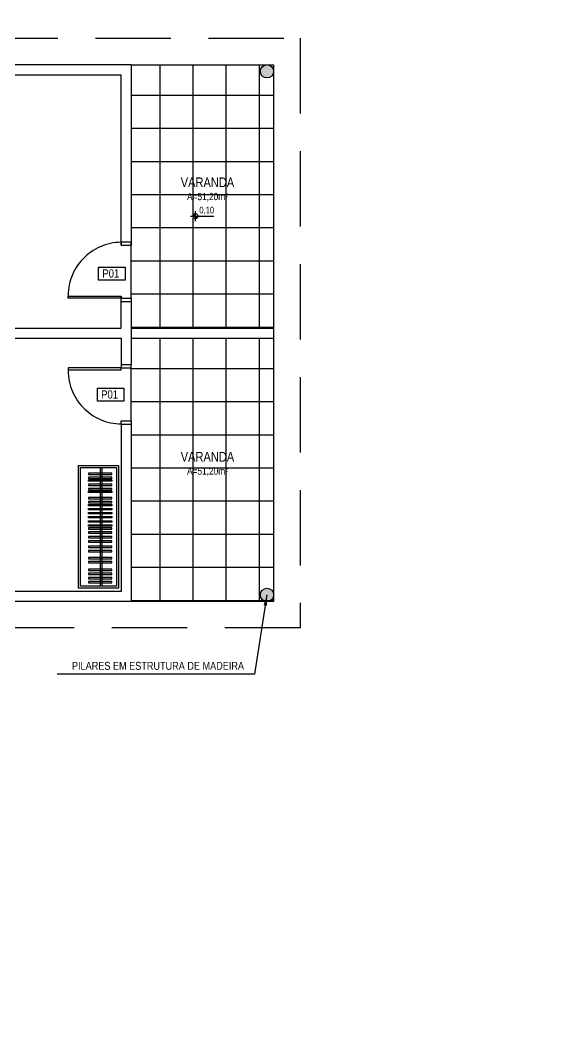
# Model space of a CAD drawing. Header units: millimetres. Extents: x 4156 to 4603, y 996 to 1078.
# Drawn here: x 4165.91 to 4174.8, y 1024.56 to 1041.35 of the extents above; entities that cross this region are included whole.
import ezdxf
from ezdxf.enums import TextEntityAlignment as Align

# ---------------------------------------------------------------- set-up
doc = ezdxf.new("R2010")
doc.units = ezdxf.units.MM
doc.header["$LTSCALE"] = 20
doc.linetypes.add('HIDDEN', pattern=[0.375, 0.25, -0.125])
doc.linetypes.add('HIDDEN2', pattern=[0.1875, 0.125, -0.0625])
doc.layers.add('-HIDRO', color=8, linetype='Continuous')
doc.layers.add('E-txt-g', color=3, linetype='Continuous')
doc.layers.add('E-Txt-W', color=7, linetype='Continuous', lineweight=20)
doc.styles.add('F2', font='ARIALN.TTF')
doc.styles.add('REG60', font='romans.shx', dxfattribs={"width": 0.8, "height": 0.15})
doc.styles.add('REG80', font='romans.shx', dxfattribs={"width": 0.8, "height": 0.2})
doc.styles.get("Standard").update_dxf_attribs({"font": 'arial.ttf'})
doc.dimstyles.get("Standard").update_dxf_attribs({"dimtxt": 0.18, "dimasz": 0.18, "dimexe": 0.18, "dimexo": 0.0625, "dimgap": 0.09, "dimtad": 0, "dimtih": 1, "dimtoh": 1, "dimdec": 4, "dimzin": 0, "dimdsep": 46, "dimtxsty": 'Standard', "dimcen": 0.09, "dimadec": 0, "dimazin": 0, "dimtfac": 1, "dimtdec": 4, "dimtofl": 0, "dimtmove": 0, "dimatfit": 3, "dimfxl": 1, "dimtolj": 1, "dimtzin": 0, "dimarcsym": 0})

# ---------------------------------------------------------------- blocks, each defined once
blk = doc.blocks.new('TXT-AMB75')
at = {"layer": 'E-txt-g', "style": 'REG80', "width": 0.8, "flags": 8}
blk.add_attdef('TXT', text='', height=0.2, dxfattribs=at).set_placement((0.005, 0.296), align=Align.CENTER)
at = {"layer": 'E-Txt-W', "style": 'REG60', "width": 0.8, "flags": 8}
blk.add_attdef('TXT', text='', height=0.15, dxfattribs=at).set_placement((0.005, 0.027), align=Align.CENTER)
blk = doc.blocks.new('NV')
at = {"color": 4, "linetype": 'ByBlock', "ltscale": 0.5}
for p, q in [((-1.414, -0.142), (-1.414, 0.107)), ((-1.539, -0.018), (-0.953, -0.018))]:
    blk.add_line(p, q, dxfattribs=at)
at = {"color": 4, "ltscale": 2.5}
blk.add_circle((-1.414, -0.018), 0.0622, dxfattribs=at)
at = {"color": 4}
for points in [[(-1.414, -0.018), (-1.458, 0.026), (-1.476, -0.018), (-1.472, 0.006)], [(-1.414, -0.018), (-1.414, 0.045), (-1.458, 0.026), (-1.438, 0.04)], [(-1.414, -0.018), (-1.352, -0.018), (-1.37, -0.062), (-1.357, -0.041)], [(-1.414, -0.018), (-1.37, -0.062), (-1.414, -0.08), (-1.39, -0.075)]]:
    blk.add_solid(points, dxfattribs=at)
at = {"layer": 'E-Txt-W', "color": 4, "ltscale": 2.5, "style": 'F2'}
blk.add_attdef('COTAPISO', (-1.306, 0.073), '', height=0.15, dxfattribs=at)

msp = doc.modelspace()

# ---------------------------------------------------------------- hatches: boundary and pattern name
at = {"layer": '-HIDRO'}
h = msp.add_hatch(dxfattribs=at)
h.set_pattern_fill('ANSI37,_O', color=256, scale=4.4, angle=45)
h.set_pattern_definition([(90, (1828.53146, 658.96), (-0.55, 3e-16), []), (180, (1828.53146, 658.96), (-3e-16, -0.55), [])])
h.paths.add_polyline_path([(4170.117, 1040.614), (4167.752, 1040.614), (4167.752, 1040.174), (4167.752, 1040.119), (4167.752, 1039.239), (4167.752, 1039.184), (4167.752, 1036.242), (4170.117, 1036.242)])
h.paths.add_polyline_path([(4168.86, 1038.082, -1), (4168.778, 1038.082, -1)], flags=16)
h.paths.add_polyline_path([(4168.644, 1038.287), (4169.394, 1038.287), (4169.394, 1038.504), (4168.644, 1038.504)], flags=24)
h.paths.add_polyline_path([(4168.534, 1038.523), (4169.503, 1038.523), (4169.503, 1038.764), (4168.534, 1038.764)], flags=24)
h.paths.add_polyline_path([(4168.851, 1038.072), (4169.163, 1038.072), (4169.163, 1038.271), (4168.851, 1038.271)], flags=24)
h = msp.add_hatch(color=256, dxfattribs=at)
edge = h.paths.add_edge_path()
edge.add_arc((4170.007, 1040.504), 0.11, 0, 360)
edge = h.paths.add_edge_path()
edge.add_arc((4170.007, 1031.814), 0.11, 0, 360)
h = msp.add_hatch(dxfattribs=at)
h.set_pattern_fill('ANSI37,_O', color=256, scale=4.4, angle=45)
h.set_pattern_definition([(90, (1828.53146, 654.4225), (-0.55, 3e-16), []), (180, (1828.53146, 654.4225), (-3e-16, -0.55), [])])
h.paths.add_polyline_path([(4167.752, 1036.077), (4167.752, 1035.637), (4167.752, 1035.582), (4167.752, 1034.702), (4167.752, 1034.647), (4167.752, 1031.704), (4170.117, 1031.704), (4170.117, 1036.077)])
h.paths.add_polyline_path([(4168.534, 1033.986), (4169.503, 1033.986), (4169.503, 1034.226), (4168.534, 1034.226)], flags=24)
h.paths.add_polyline_path([(4168.644, 1033.75), (4169.394, 1033.75), (4169.394, 1033.967), (4168.644, 1033.967)], flags=24)

# ---------------------------------------------------------------- linework, layer by layer
for p, q in [((4167.752, 1040.614), (4161.977, 1040.614)), ((4167.752, 1040.614), (4170.117, 1040.614)), ((4167.752, 1040.614), (4167.752, 1037.617)), ((4170.117, 1040.614), (4170.117, 1031.704)), ((4162.142, 1040.449), (4167.587, 1040.449)), ((4167.587, 1037.617), (4167.587, 1040.449)), ((4167.587, 1037.672), (4167.752, 1037.672)), ((4167.587, 1036.242), (4167.587, 1036.77)), ((4167.752, 1036.737), (4167.752, 1035.637)), ((4167.587, 1036.682), (4167.752, 1036.682)), ((4163.737, 1036.242), (4167.587, 1036.242)), ((4163.737, 1036.077), (4167.587, 1036.077)), ((4167.587, 1036.077), (4167.587, 1035.637)), ((4167.587, 1035.637), (4167.752, 1035.637)), ((4167.587, 1034.647), (4167.587, 1031.869)), ((4167.587, 1034.647), (4167.752, 1034.647)), ((4167.752, 1034.647), (4167.752, 1031.704)), ((4167.587, 1031.869), (4162.142, 1031.869)), ((4167.752, 1031.704), (4161.977, 1031.704)), ((4170.117, 1031.704), (4167.752, 1031.704))]:
    msp.add_line(p, q, dxfattribs=at)
at = {"layer": '-HIDRO', "linetype": 'Continuous'}
for p, q in [((4167.752, 1036.737), (4167.752, 1037.617)), ((4167.752, 1036.242), (4170.117, 1036.242)), ((4167.752, 1036.077), (4170.117, 1036.077)), ((4167.752, 1034.702), (4167.752, 1035.582))]:
    msp.add_line(p, q, dxfattribs=at)
at = {"layer": '-HIDRO', "ltscale": 0.5}
for p, q in [((4167.246, 1031.957), (4167.246, 1033.926)), ((4167.273, 1031.957), (4167.273, 1033.926))]:
    msp.add_line(p, q, dxfattribs=at)
at = {"layer": '-HIDRO'}
msp.add_lwpolyline([(4160.92, 1072.345, 0.099318), (4158.67, 1032.422, 0.188246), (4182.457, 999.914)], format="xyb", dxfattribs=at)
at = {"layer": '-HIDRO', "linetype": 'Continuous'}
for points in [[(4162.057, 1072.345, 0.099873), (4159.75, 1032.642, 0.183533), (4182.272, 1001.345)], [(4162.182, 1072.18, 0.099477), (4159.912, 1032.675, 0.184298), (4182.516, 1001.378)]]:
    msp.add_lwpolyline(points, format="xyb", dxfattribs=at)
at = {"layer": '-HIDRO', "linetype": 'HIDDEN', "ltscale": 0.25}
msp.add_lwpolyline([(4170.557, 1031.264), (4161.537, 1031.264), (4161.537, 1041.054), (4170.557, 1041.054)], close=True, dxfattribs=at)
at = {"layer": '-HIDRO'}
for points in [[(4167.587, 1037.672), (4167.587, 1037.617), (4167.752, 1037.617), (4167.752, 1037.672)], [(4167.587, 1036.682), (4167.587, 1036.737), (4167.752, 1036.737), (4167.752, 1036.682)], [(4167.587, 1035.637), (4167.587, 1035.582), (4167.752, 1035.582), (4167.752, 1035.637)], [(4167.587, 1034.647), (4167.587, 1034.702), (4167.752, 1034.702), (4167.752, 1034.647)]]:
    msp.add_lwpolyline(points, dxfattribs=at)
for points in [[(4167.212, 1037.252), (4167.652, 1037.252), (4167.652, 1037.038), (4167.212, 1037.038)], [(4167.587, 1036.737), (4166.707, 1036.737), (4166.707, 1036.77), (4167.587, 1036.77)], [(4167.587, 1035.582), (4166.707, 1035.582), (4166.707, 1035.549), (4167.587, 1035.549)], [(4167.192, 1035.243), (4167.632, 1035.243), (4167.632, 1035.029), (4167.192, 1035.029)], [(4166.881, 1031.924), (4166.881, 1033.959), (4167.545, 1033.959), (4167.545, 1031.924)], [(4166.914, 1031.957), (4166.914, 1033.926), (4167.512, 1033.926), (4167.512, 1031.957)]]:
    msp.add_lwpolyline(points, close=True, dxfattribs=at)
at = {"layer": '-HIDRO', "ltscale": 0.5}
for points in [[(4167.045, 1033.834), (4167.045, 1033.812), (4167.43, 1033.812), (4167.43, 1033.834)], [(4167.045, 1033.766), (4167.045, 1033.744), (4167.43, 1033.744), (4167.43, 1033.766)], [(4167.045, 1033.699), (4167.045, 1033.721), (4167.43, 1033.721), (4167.43, 1033.699)], [(4167.045, 1033.65), (4167.045, 1033.628), (4167.43, 1033.628), (4167.43, 1033.65)], [(4167.045, 1033.582), (4167.045, 1033.56), (4167.43, 1033.56), (4167.43, 1033.582)], [(4167.045, 1033.515), (4167.045, 1033.537), (4167.43, 1033.537), (4167.43, 1033.515)], [(4167.045, 1033.429), (4167.045, 1033.407), (4167.43, 1033.407), (4167.43, 1033.429)], [(4167.045, 1033.361), (4167.045, 1033.339), (4167.43, 1033.339), (4167.43, 1033.361)], [(4167.045, 1033.294), (4167.045, 1033.316), (4167.43, 1033.316), (4167.43, 1033.294)], [(4167.045, 1033.226), (4167.045, 1033.248), (4167.43, 1033.248), (4167.43, 1033.226)], [(4167.045, 1033.159), (4167.045, 1033.181), (4167.43, 1033.181), (4167.43, 1033.159)], [(4167.045, 1033.091), (4167.045, 1033.113), (4167.43, 1033.113), (4167.43, 1033.091)], [(4167.045, 1033.023), (4167.045, 1033.045), (4167.43, 1033.045), (4167.43, 1033.023)], [(4167.045, 1032.955), (4167.045, 1032.977), (4167.43, 1032.977), (4167.43, 1032.955)], [(4167.045, 1032.929), (4167.045, 1032.907), (4167.43, 1032.907), (4167.43, 1032.929)], [(4167.045, 1032.861), (4167.045, 1032.839), (4167.43, 1032.839), (4167.43, 1032.861)], [(4167.045, 1032.78), (4167.045, 1032.758), (4167.43, 1032.758), (4167.43, 1032.78)], [(4167.045, 1032.713), (4167.045, 1032.691), (4167.43, 1032.691), (4167.43, 1032.713)], [(4167.045, 1032.62), (4167.045, 1032.598), (4167.43, 1032.598), (4167.43, 1032.62)], [(4167.045, 1032.552), (4167.045, 1032.53), (4167.43, 1032.53), (4167.43, 1032.552)], [(4167.045, 1032.435), (4167.045, 1032.413), (4167.43, 1032.413), (4167.43, 1032.435)], [(4167.045, 1032.368), (4167.045, 1032.346), (4167.43, 1032.346), (4167.43, 1032.368)], [(4167.045, 1032.243), (4167.045, 1032.221), (4167.43, 1032.221), (4167.43, 1032.243)], [(4167.045, 1032.175), (4167.045, 1032.153), (4167.43, 1032.153), (4167.43, 1032.175)], [(4167.045, 1032.103), (4167.045, 1032.081), (4167.43, 1032.081), (4167.43, 1032.103)], [(4167.045, 1032.036), (4167.045, 1032.014), (4167.43, 1032.014), (4167.43, 1032.036)]]:
    msp.add_lwpolyline(points, close=True, dxfattribs=at)
at = {"layer": '-HIDRO'}
for centre in [(4170.007, 1040.504), (4170.007, 1031.814)]:
    msp.add_circle(centre, 0.11, dxfattribs=at)
at = {"layer": '-HIDRO', "linetype": 'HIDDEN2'}
for centre, start, end in [((4167.597, 1036.776), 90.7054, 182.5286), ((4167.597, 1035.542), 177.4714, 269.2946)]:
    msp.add_arc(centre, 0.891, start, end, dxfattribs=at)

# ---------------------------------------------------------------- block references
at = {"layer": '-HIDRO'}
ref = msp.add_blockref('TXT-AMB75', (4169.014, 1038.344), dxfattribs=dict(at, xscale=0.8019000000000002, yscale=0.8019000000000002, zscale=0.8019000000000002))
ref.add_attrib('TXT', 'VARANDA', dxfattribs={"layer": 'E-txt-g', "color": 2, "height": 0.1604, "style": 'F2'}).set_placement((4169.019, 1038.582), align=Align.CENTER)
ref.add_attrib('TXT', 'A=51,20m²', dxfattribs={"layer": 'E-Txt-W', "height": 0.1203, "style": 'F2'}).set_placement((4169.019, 1038.366), align=Align.CENTER)
ref = msp.add_blockref('NV', (4169.752, 1038.113), dxfattribs=dict(at, xscale=0.66, yscale=0.66, zscale=0.66))
ref.add_attrib('COTAPISO', '0,10', (4168.884, 1038.146), dxfattribs={"layer": 'E-Txt-W', "color": 4, "ltscale": 2.5, "height": 0.11, "style": 'F2'})
ref = msp.add_blockref('TXT-AMB75', (4169.014, 1033.788), dxfattribs=dict(at, xscale=0.8019000000000002, yscale=0.8019000000000002, zscale=0.8019000000000002))
ref.add_attrib('TXT', 'VARANDA', dxfattribs={"layer": 'E-txt-g', "color": 2, "height": 0.1604, "style": 'F2'}).set_placement((4169.019, 1034.026), align=Align.CENTER)
ref.add_attrib('TXT', 'A=51,20m²', dxfattribs={"layer": 'E-Txt-W', "height": 0.1203, "style": 'F2'}).set_placement((4169.019, 1033.81), align=Align.CENTER)

# ---------------------------------------------------------------- texts
at = {"layer": '-HIDRO', "linetype": 'Continuous', "style": 'F2'}
for p in [(4167.275, 1037.218), (4167.255, 1035.209)]:
    msp.add_text('P01', height=0.1371, dxfattribs=at).set_placement(p, align=Align.TOP_LEFT)
at = {"layer": '-HIDRO', "style": 'F2'}
msp.add_text('PILARES EM ESTRUTURA DE MADEIRA', height=0.132, dxfattribs=at).set_placement((4166.77, 1030.57, 10.181))

# ---------------------------------------------------------------- leaders
at = {"layer": '-HIDRO'}
msp.add_leader([(4170.007, 1031.814, -0.22), (4169.797, 1030.499, -0.22), (4166.526, 1030.499, -0.22)], dimstyle='Standard', dxfattribs=at)

doc.saveas('drawing.dxf')
